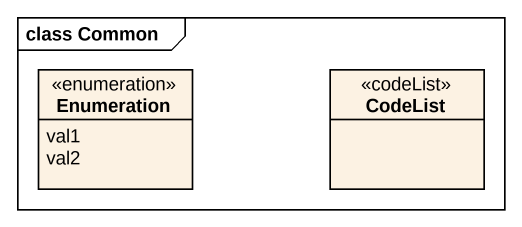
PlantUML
@startuml
mainframe class Common
hide circle
hide empty members
enum Enumeration {
  val1
  val2
}
class CodeList <<codeList>>
@enduml
